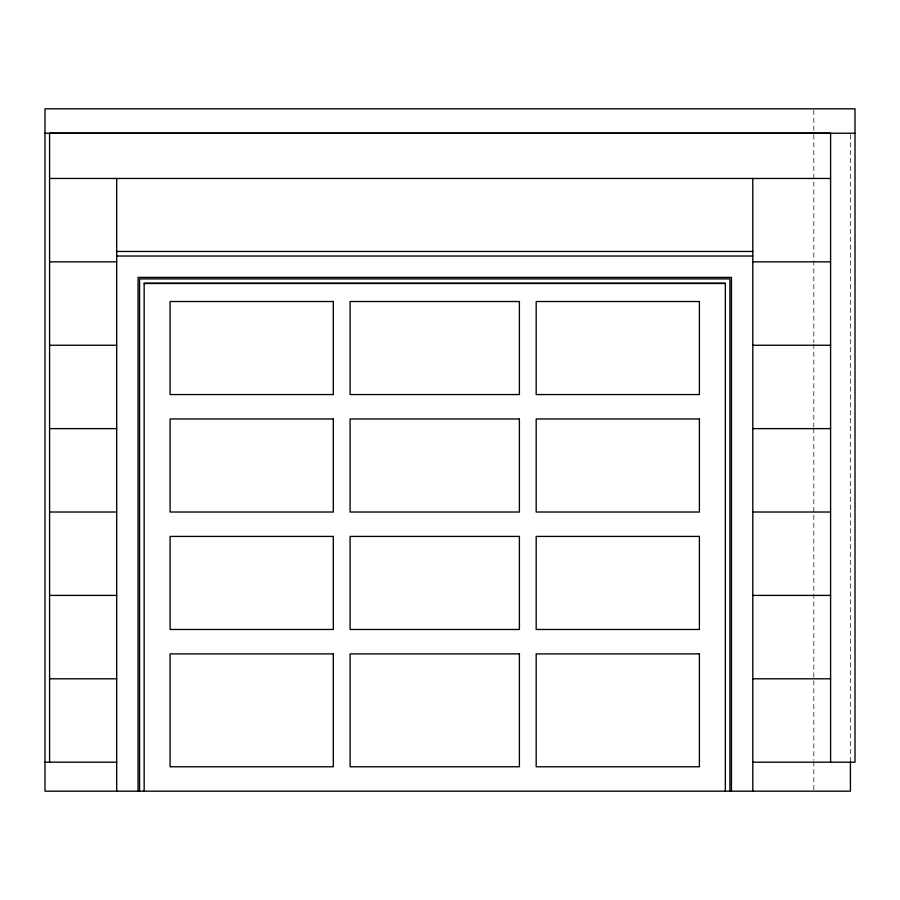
<?xml version="1.0" encoding="UTF-8"?>
<svg xmlns="http://www.w3.org/2000/svg" width="900" height="900" viewBox="0 0 900 900"><rect width="100%" height="100%" fill="white"/><g stroke="black" fill="none" stroke-linecap="round" stroke-linejoin="round"><path stroke-width="0.67" stroke-dasharray="4.5 3.38" d="M850.421 134.64L850.421 760.781M813.814 110.183L813.814 131.884M813.814 134.64L813.814 342.709M813.814 344.115L813.814 427.061M813.814 428.468L813.814 760.241M813.814 761.648L813.814 789.761"/><path stroke-width="1.35" d="M45 133.234L855 133.234M49.579 178.459L830.599 178.459M116.696 251.46L752.794 251.46M116.696 256.028L752.794 256.028M49.579 261.844L116.696 261.844M752.794 261.844L830.599 261.844M144.157 283.489L725.344 283.489M49.579 345.24L116.696 345.24M752.794 345.24L830.599 345.24M49.579 428.625L116.696 428.625M752.794 428.625L830.599 428.625M49.579 512.021L116.696 512.021M752.794 512.021L830.599 512.021M49.579 595.406L116.696 595.406M752.794 595.406L830.599 595.406M49.579 678.803L116.696 678.803M752.794 678.803L830.599 678.803M45 762.188L116.696 762.188M752.794 762.188L855 762.188L855 108.832L45 108.832L45 791.168L850.421 791.168L850.421 761.648M830.599 762.188L830.599 133.178L49.579 133.178L49.579 762.188M752.794 178.459L752.794 791.168M731.441 791.168L731.441 277.391L138.049 277.391L138.049 791.168M729.911 791.168L729.911 278.91L139.579 278.91L139.579 791.168M725.344 791.168L725.344 283.207L144.157 283.207L144.157 791.168M116.696 178.459L116.696 791.168M333.304 301.511L170.089 301.511L170.089 394.56L333.304 394.56L333.304 301.511M519.401 301.511L350.089 301.511L350.089 394.56L519.401 394.56L519.401 301.511M699.401 301.511L536.186 301.511L536.186 394.56L699.401 394.56L699.401 301.511M333.304 418.973L170.089 418.973L170.089 512.021L333.304 512.021L333.304 418.973M519.401 418.973L350.089 418.973L350.089 512.021L519.401 512.021L519.401 418.973M699.401 418.973L536.186 418.973L536.186 512.021L699.401 512.021L699.401 418.973M333.304 536.423L170.089 536.423L170.089 629.471L333.304 629.471L333.304 536.423M519.401 536.423L350.089 536.423L350.089 629.471L519.401 629.471L519.401 536.423M699.401 536.423L536.186 536.423L536.186 629.471L699.401 629.471L699.401 536.423M333.304 653.884L170.089 653.884L170.089 766.766L333.304 766.766L333.304 653.884M519.401 653.884L350.089 653.884L350.089 766.766L519.401 766.766L519.401 653.884M699.401 653.884L536.186 653.884L536.186 766.766L699.401 766.766L699.401 653.884"/></g></svg>
